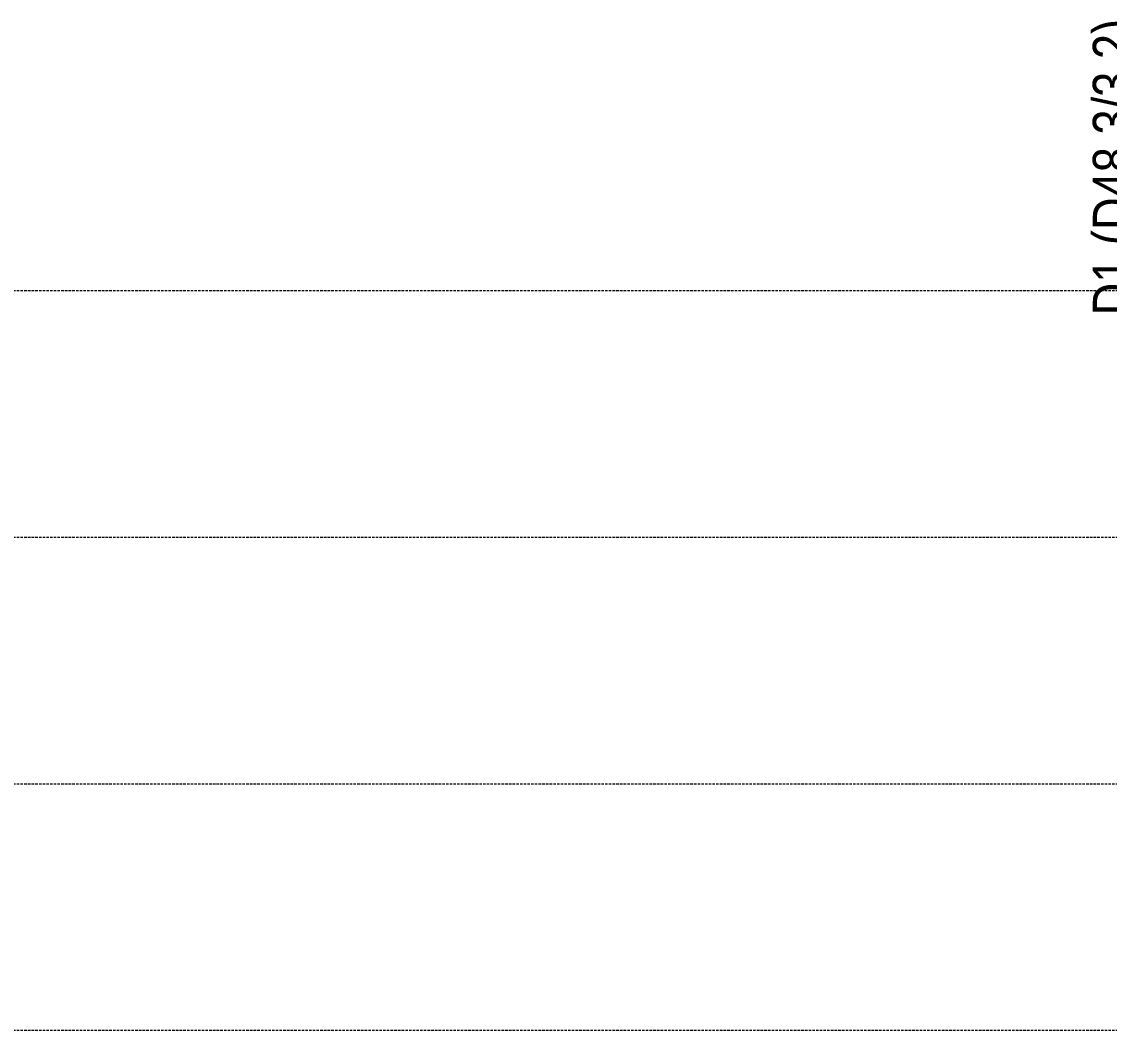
# Model space of a CAD drawing. Header units: millimetres. Extents: x 1363 to 2673, y 1173 to 1498.
# Drawn here: x 2018.2 to 2238.6, y 1202.6 to 1407 of the extents above; entities that cross this region are included whole.
import ezdxf
from ezdxf.enums import TextEntityAlignment as Align

# ---------------------------------------------------------------- set-up
doc = ezdxf.new("R2010")
doc.units = ezdxf.units.MM
doc.linetypes.add('DASHED', pattern=[0.75, 0.5, -0.25])
doc.layers.add('ISKELE KOT (BEYKENT)', color=253, linetype='DASHED', lineweight=20)
doc.layers.add('YAZI (BEYKENT)', color=4, linetype='Continuous', lineweight=20)
doc.styles.add('YAZI (BEYKENT)', font='')
doc.styles.get('YAZI (BEYKENT)').set_extended_font_data('Bahnschrift Light Condensed')

msp = doc.modelspace()

# ---------------------------------------------------------------- linework, layer by layer
at = {"layer": 'ISKELE KOT (BEYKENT)'}
for p, q in [((1363.15, 1352.55), (2673.15, 1352.55)), ((1363.15, 1302.55), (2673.15, 1302.55)), ((1363.15, 1252.55), (2673.15, 1252.55)), ((1363.15, 1202.55), (2673.15, 1202.55))]:
    msp.add_line(p, q, dxfattribs=at)

# ---------------------------------------------------------------- texts
at = {"layer": 'YAZI (BEYKENT)', "style": 'YAZI (BEYKENT)'}
msp.add_text('D1 (D48.3/3.2)', height=8, rotation=90, dxfattribs=at).set_placement((2239.24, 1377.55), align=Align.MIDDLE_CENTER)

doc.saveas('drawing.dxf')
